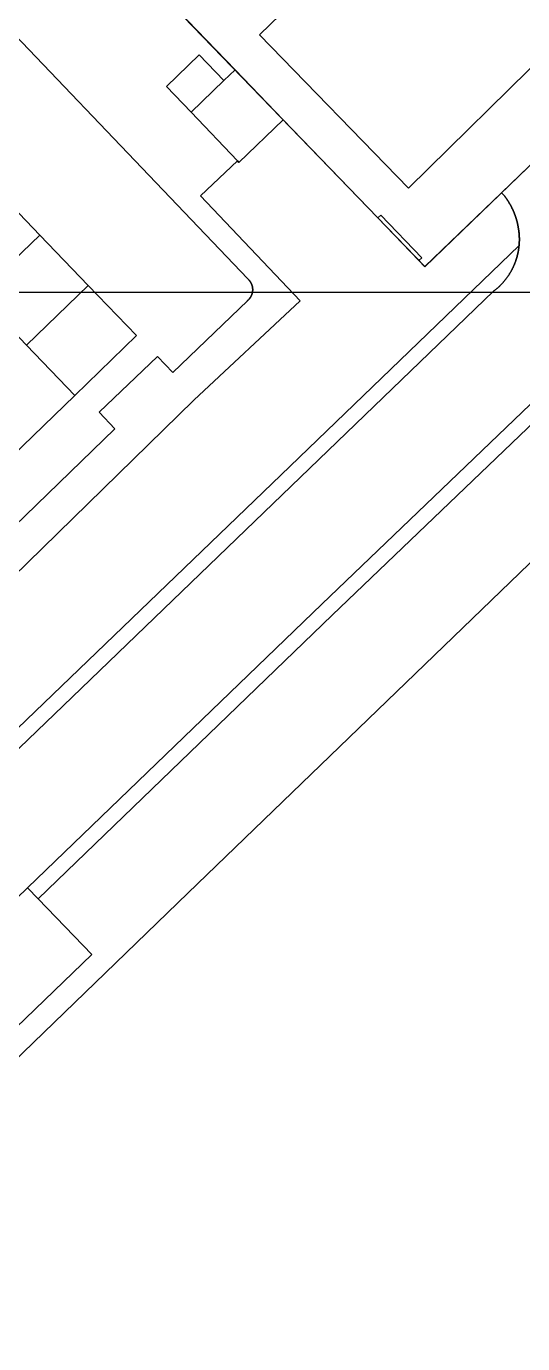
# Model space of a CAD drawing. Header units: metres. Extents: x -127 to 442, y -186 to 462.
# Drawn here: x 29.6 to 61.9, y -68.5 to 17.3 of the extents above; entities that cross this region are included whole.
import ezdxf

# ---------------------------------------------------------------- set-up
doc = ezdxf.new("R2010")
doc.units = ezdxf.units.M

msp = doc.modelspace()

# ---------------------------------------------------------------- linework, layer by layer
at = {"color": 7}
msp.add_lwpolyline([(0, 0), (249, 0), (249, 249), (0, 249)], close=True, dxfattribs=at)
at = {"layer": 'building_2', "color": 1}
for points in [[(63.633, 15.781), (89.672, 41.344), (88.094, 42.969), (86.844, 45.594), (85.305, 45.812), (84.32, 46.812), (83.984, 47.938), (83.438, 47.719), (80.109, 51.094), (54.297, 26.031), (44.758, 16.781), (54.477, 6.781), (63.633, 15.781)], [(55.539, 1.656), (67.148, 12.844), (67.195, 13.344), (63.633, 15.781), (54.477, 6.781), (44.758, 16.781), (54.297, 26.031), (45.734, 35.062), (34.109, 23.875), (52.484, 4.844), (52.672, 5.031), (55.352, 2.25), (55.156, 2.062), (55.539, 1.656)], [(55.156, 2.062), (55.352, 2.25), (52.672, 5.031), (52.484, 4.844), (55.156, 2.062)]]:
    msp.add_lwpolyline(points, close=True, dxfattribs=at)
at = {"layer": 'road_0', "color": 8}
for points in [[(22.378, 23.531), (44.008, 0.866), (44.008, 0.866), (44.02, 0.855), (44.032, 0.844), (44.044, 0.833), (44.056, 0.821), (44.067, 0.81), (44.078, 0.798), (44.089, 0.786), (44.1, 0.773), (44.11, 0.761), (44.121, 0.748), (44.131, 0.735), (44.141, 0.722), (44.15, 0.709), (44.16, 0.696), (44.169, 0.682), (44.178, 0.669), (44.186, 0.655), (44.195, 0.641), (44.203, 0.627), (44.211, 0.613), (44.219, 0.598), (44.226, 0.584), (44.233, 0.569), (44.24, 0.554), (44.247, 0.539), (44.253, 0.524), (44.259, 0.509), (44.265, 0.494), (44.271, 0.479), (44.276, 0.463), (44.281, 0.448), (44.286, 0.432), (44.291, 0.416), (44.295, 0.401), (44.299, 0.385), (44.302, 0.369), (44.306, 0.353), (44.309, 0.337), (44.312, 0.321), (44.314, 0.305), (44.316, 0.289), (44.318, 0.272), (44.32, 0.256), (44.321, 0.24), (44.323, 0.224), (44.323, 0.207), (44.324, 0.191), (44.324, 0.175), (44.324, 0.158), (44.324, 0.142), (44.323, 0.126), (44.322, 0.109), (44.321, 0.093), (44.32, 0.077), (44.318, 0.061), (44.316, 0.045), (44.313, 0.028), (44.311, 0.012), (44.308, -0.004), (44.305, -0.02), (44.301, -0.036), (44.297, -0.052), (44.293, -0.067), (44.289, -0.083), (44.285, -0.099), (44.28, -0.114), (44.275, -0.13), (44.269, -0.145), (44.263, -0.161), (44.258, -0.176), (44.251, -0.191), (44.245, -0.206), (44.238, -0.221), (44.231, -0.235), (44.224, -0.25), (44.216, -0.265), (44.209, -0.279), (44.201, -0.293), (44.192, -0.307), (44.184, -0.321), (44.175, -0.335), (44.166, -0.348), (44.157, -0.362), (44.147, -0.375), (44.138, -0.388), (44.128, -0.401), (44.117, -0.414), (44.107, -0.427), (44.096, -0.439), (44.086, -0.451), (44.075, -0.463), (44.063, -0.475), (44.052, -0.487), (44.04, -0.498), (44.028, -0.509), (44.016, -0.52), (44.004, -0.531), (43.992, -0.542), (43.979, -0.552), (43.979, -0.552), (39.116, -5.232), (38.109, -4.189), (34.32, -7.81), (35.33, -8.9), (28.78, -15.27)], [(18.8, -28.2), (40.49, -7.03), (47.426, -0.563), (40.932, 6.287), (43.327, 8.557), (43.327, 8.557), (40.313, 11.736), (38.709, 13.4), (40.84, 15.459), (42.449, 13.794), (43.172, 14.491), (35.679, 22.257)]]:
    msp.add_lwpolyline(points, dxfattribs=at)
at = {"layer": 'terrain_0', "color": 8}
for points in [[(42.449, 13.794), (40.84, 15.459), (38.709, 13.4), (40.313, 11.736), (42.449, 13.794)], [(43.172, 14.491), (42.449, 13.794), (40.313, 11.736), (43.327, 8.557), (43.43, 8.448), (46.316, 11.232), (43.172, 14.491)], [(30.445, 3.729), (27.273, 7.019), (23.24, 3.135), (26.41, -0.157), (30.445, 3.729)], [(33.609, 0.447), (30.445, 3.729), (26.41, -0.157), (29.573, -3.441), (33.609, 0.447)], [(33.609, 0.447), (29.573, -3.441), (32.729, -6.731), (36.75, -2.81), (33.609, 0.447)]]:
    msp.add_lwpolyline(points, close=True, dxfattribs=at)
at = {"layer": 'terrain_5', "color": 3}
msp.add_lwpolyline([(124.472, 51.825), (123.771, 52.537), (86.572, 16.24), (74.92, 4.87), (68.66, -1.32), (48.82, -20.32), (29.651, -38.803), (30.345, -39.522), (49.513, -21.041), (69.357, -2.037), (75.621, 4.157), (124.472, 51.825)], close=True, dxfattribs=at)
for points in [[(28.78, -15.27), (35.33, -8.9), (34.32, -7.81), (38.109, -4.189), (39.116, -5.232), (43.979, -0.552), (43.979, -0.552), (43.992, -0.542), (44.004, -0.531), (44.016, -0.52), (44.028, -0.509), (44.04, -0.498), (44.052, -0.487), (44.063, -0.475), (44.075, -0.463), (44.086, -0.451), (44.096, -0.439), (44.107, -0.427), (44.117, -0.414), (44.128, -0.401), (44.138, -0.388), (44.147, -0.375), (44.157, -0.362), (44.166, -0.348), (44.175, -0.335), (44.184, -0.321), (44.192, -0.307), (44.201, -0.293), (44.209, -0.279), (44.216, -0.265), (44.224, -0.25), (44.231, -0.235), (44.238, -0.221), (44.245, -0.206), (44.251, -0.191), (44.258, -0.176), (44.263, -0.161), (44.269, -0.145), (44.275, -0.13), (44.28, -0.114), (44.285, -0.099), (44.289, -0.083), (44.293, -0.067), (44.297, -0.052), (44.301, -0.036), (44.305, -0.02), (44.308, -0.004), (44.311, 0.012), (44.313, 0.028), (44.316, 0.045), (44.318, 0.061), (44.32, 0.077), (44.321, 0.093), (44.322, 0.109), (44.323, 0.126), (44.324, 0.142), (44.324, 0.158), (44.324, 0.175), (44.324, 0.191), (44.323, 0.207), (44.323, 0.224), (44.321, 0.24), (44.32, 0.256), (44.318, 0.272), (44.316, 0.289), (44.314, 0.305), (44.312, 0.321), (44.309, 0.337), (44.306, 0.353), (44.302, 0.369), (44.299, 0.385), (44.295, 0.401), (44.291, 0.416), (44.286, 0.432), (44.281, 0.448), (44.276, 0.463), (44.271, 0.479), (44.265, 0.494), (44.259, 0.509), (44.253, 0.524), (44.247, 0.539), (44.24, 0.554), (44.233, 0.569), (44.226, 0.584), (44.219, 0.598), (44.211, 0.613), (44.203, 0.627), (44.195, 0.641), (44.186, 0.655), (44.178, 0.669), (44.169, 0.682), (44.16, 0.696), (44.15, 0.709), (44.141, 0.722), (44.131, 0.735), (44.121, 0.748), (44.11, 0.761), (44.1, 0.773), (44.089, 0.786), (44.078, 0.798), (44.067, 0.81), (44.056, 0.821), (44.044, 0.833), (44.032, 0.844), (44.02, 0.855), (44.008, 0.866), (44.008, 0.866), (22.378, 23.531)], [(21.547, -35.579), (46.147, -11.91), (61.684, 3.051), (61.684, 3.051), (61.685, 3.062), (61.686, 3.074), (61.687, 3.085), (61.688, 3.096), (61.689, 3.108), (61.69, 3.119), (61.691, 3.13), (61.692, 3.142), (61.692, 3.153), (61.693, 3.164), (61.694, 3.176), (61.695, 3.187), (61.695, 3.198), (61.696, 3.21), (61.696, 3.221), (61.697, 3.233), (61.698, 3.244), (61.698, 3.255), (61.699, 3.267), (61.699, 3.278), (61.7, 3.289), (61.7, 3.301), (61.7, 3.312), (61.701, 3.323), (61.701, 3.335), (61.701, 3.346), (61.701, 3.358), (61.702, 3.369), (61.702, 3.38), (61.702, 3.392), (61.702, 3.403), (61.702, 3.414), (61.702, 3.426), (61.702, 3.437), (61.702, 3.449), (61.702, 3.46), (61.702, 3.471), (61.702, 3.483), (61.702, 3.494), (61.702, 3.505), (61.702, 3.517), (61.702, 3.528), (61.701, 3.54), (61.701, 3.551), (61.701, 3.562), (61.7, 3.574), (61.7, 3.585), (61.7, 3.596), (61.699, 3.608), (61.699, 3.619), (61.698, 3.631), (61.698, 3.642), (61.697, 3.653), (61.697, 3.665), (61.696, 3.676), (61.695, 3.687), (61.695, 3.699), (61.694, 3.71), (61.693, 3.721), (61.693, 3.733), (61.692, 3.744), (61.691, 3.755), (61.69, 3.767), (61.689, 3.778), (61.688, 3.789), (61.687, 3.801), (61.686, 3.812), (61.685, 3.823), (61.684, 3.835), (61.683, 3.846), (61.682, 3.857), (61.681, 3.869), (61.68, 3.88), (61.679, 3.891), (61.677, 3.903), (61.676, 3.914), (61.675, 3.925), (61.674, 3.937), (61.672, 3.948), (61.671, 3.959), (61.669, 3.971), (61.668, 3.982), (61.667, 3.993), (61.665, 4.004), (61.664, 4.016), (61.662, 4.027), (61.66, 4.038), (61.659, 4.049), (61.657, 4.061), (61.655, 4.072), (61.654, 4.083), (61.652, 4.094), (61.65, 4.106), (61.648, 4.117), (61.647, 4.128), (61.645, 4.139), (61.643, 4.151), (61.641, 4.162), (61.639, 4.173), (61.639, 4.173), (61.635, 4.196), (61.631, 4.218), (61.628, 4.241), (61.624, 4.264), (61.619, 4.287), (61.615, 4.309), (61.611, 4.332), (61.606, 4.354), (61.602, 4.377), (61.597, 4.4), (61.592, 4.422), (61.587, 4.445), (61.582, 4.467), (61.577, 4.49), (61.572, 4.512), (61.566, 4.534), (61.561, 4.557), (61.555, 4.579), (61.549, 4.602), (61.544, 4.624), (61.538, 4.646), (61.532, 4.668), (61.526, 4.691), (61.519, 4.713), (61.513, 4.735), (61.506, 4.757), (61.5, 4.779), (61.493, 4.801), (61.486, 4.823), (61.479, 4.845), (61.472, 4.867), (61.465, 4.889), (61.458, 4.911), (61.451, 4.933), (61.443, 4.955), (61.435, 4.976), (61.428, 4.998), (61.42, 5.02), (61.412, 5.041), (61.404, 5.063), (61.396, 5.085), (61.388, 5.106), (61.379, 5.128), (61.371, 5.149), (61.362, 5.171), (61.354, 5.192), (61.345, 5.213), (61.336, 5.235), (61.327, 5.256), (61.318, 5.277), (61.309, 5.298), (61.3, 5.319), (61.29, 5.34), (61.281, 5.361), (61.271, 5.382), (61.262, 5.403), (61.252, 5.424), (61.242, 5.445), (61.232, 5.466), (61.222, 5.486), (61.211, 5.507), (61.201, 5.528), (61.191, 5.548), (61.18, 5.569), (61.17, 5.589), (61.159, 5.61), (61.148, 5.63), (61.137, 5.65), (61.126, 5.67), (61.115, 5.691), (61.104, 5.711), (61.092, 5.731), (61.081, 5.751), (61.069, 5.771), (61.058, 5.791), (61.046, 5.811), (61.034, 5.83), (61.022, 5.85), (61.01, 5.87), (60.998, 5.889), (60.986, 5.909), (60.974, 5.928), (60.961, 5.948), (60.949, 5.967), (60.936, 5.987), (60.924, 6.006), (60.911, 6.025), (60.898, 6.044), (60.885, 6.063), (60.872, 6.082), (60.859, 6.101), (60.845, 6.12), (60.832, 6.139), (60.819, 6.157), (60.805, 6.176), (60.791, 6.195), (60.778, 6.213), (60.764, 6.232), (60.75, 6.25), (60.75, 6.25), (60.531, 6.477), (55.539, 1.67), (46.316, 11.232), (43.43, 8.448), (43.327, 8.557), (40.932, 6.287), (47.426, -0.563), (40.49, -7.03), (18.8, -28.2)], [(27.273, 7.019), (30.445, 3.729), (33.609, 0.447), (36.75, -2.81), (32.729, -6.731), (27.259, -12.011)], [(2.974, -54.819), (31.964, -26.944), (46.84, -12.63), (60.02, 0.06), (60.02, 0.06), (60.048, 0.082), (60.076, 0.103), (60.104, 0.126), (60.132, 0.148), (60.16, 0.17), (60.187, 0.193), (60.214, 0.216), (60.241, 0.239), (60.268, 0.263), (60.294, 0.286), (60.321, 0.31), (60.347, 0.335), (60.373, 0.359), (60.399, 0.383), (60.424, 0.408), (60.449, 0.433), (60.475, 0.458), (60.5, 0.484), (60.524, 0.509), (60.549, 0.535), (60.573, 0.561), (60.597, 0.587), (60.621, 0.614), (60.645, 0.64), (60.668, 0.667), (60.691, 0.694), (60.714, 0.721), (60.737, 0.749), (60.759, 0.776), (60.781, 0.804), (60.803, 0.832), (60.825, 0.86), (60.847, 0.889), (60.868, 0.917), (60.889, 0.946), (60.91, 0.975), (60.931, 1.004), (60.951, 1.033), (60.971, 1.062), (60.991, 1.092), (61.01, 1.122), (61.03, 1.151), (61.049, 1.181), (61.068, 1.212), (61.086, 1.242), (61.105, 1.272), (61.123, 1.303), (61.14, 1.334), (61.158, 1.365), (61.175, 1.396), (61.192, 1.427), (61.209, 1.459), (61.226, 1.49), (61.242, 1.522), (61.258, 1.554), (61.274, 1.585), (61.289, 1.618), (61.304, 1.65), (61.319, 1.682), (61.334, 1.714), (61.348, 1.747), (61.362, 1.78), (61.376, 1.813), (61.39, 1.845), (61.403, 1.878), (61.416, 1.912), (61.429, 1.945), (61.441, 1.978), (61.453, 2.012), (61.465, 2.045), (61.477, 2.079), (61.488, 2.113), (61.499, 2.146), (61.51, 2.18), (61.52, 2.214), (61.53, 2.248), (61.54, 2.283), (61.55, 2.317), (61.559, 2.351), (61.568, 2.386), (61.577, 2.42), (61.585, 2.455), (61.593, 2.489), (61.601, 2.524), (61.609, 2.559), (61.616, 2.594), (61.623, 2.629), (61.63, 2.663), (61.636, 2.698), (61.642, 2.734), (61.648, 2.769), (61.654, 2.804), (61.659, 2.839), (61.664, 2.874), (61.668, 2.91), (61.673, 2.945), (61.677, 2.98), (61.681, 3.016), (61.684, 3.051), (61.684, 3.051), (46.147, -11.91), (21.547, -35.579)], [(69.357, -2.037), (49.513, -21.041), (30.345, -39.522), (33.836, -43.143), (11.607, -64.569)], [(21.28, -57.33), (40.104, -39.159), (74.693, -5.768)]]:
    msp.add_lwpolyline(points, dxfattribs=at)
at = {"layer": 'water', "color": 5}
for points in [[(99.96, 44.456), (60.531, 6.477), (60.75, 6.25), (60.75, 6.25), (60.764, 6.232), (60.778, 6.213), (60.791, 6.195), (60.805, 6.176), (60.819, 6.157), (60.832, 6.139), (60.845, 6.12), (60.859, 6.101), (60.872, 6.082), (60.885, 6.063), (60.898, 6.044), (60.911, 6.025), (60.924, 6.006), (60.936, 5.987), (60.949, 5.967), (60.961, 5.948), (60.974, 5.928), (60.986, 5.909), (60.998, 5.889), (61.01, 5.87), (61.022, 5.85), (61.034, 5.83), (61.046, 5.811), (61.058, 5.791), (61.069, 5.771), (61.081, 5.751), (61.092, 5.731), (61.104, 5.711), (61.115, 5.691), (61.126, 5.67), (61.137, 5.65), (61.148, 5.63), (61.159, 5.61), (61.17, 5.589), (61.18, 5.569), (61.191, 5.548), (61.201, 5.528), (61.211, 5.507), (61.222, 5.486), (61.232, 5.466), (61.242, 5.445), (61.252, 5.424), (61.262, 5.403), (61.271, 5.382), (61.281, 5.361), (61.29, 5.34), (61.3, 5.319), (61.309, 5.298), (61.318, 5.277), (61.327, 5.256), (61.336, 5.235), (61.345, 5.213), (61.354, 5.192), (61.362, 5.171), (61.371, 5.149), (61.379, 5.128), (61.388, 5.106), (61.396, 5.085), (61.404, 5.063), (61.412, 5.041), (61.42, 5.02), (61.428, 4.998), (61.435, 4.976), (61.443, 4.955), (61.451, 4.933), (61.458, 4.911), (61.465, 4.889), (61.472, 4.867), (61.479, 4.845), (61.486, 4.823), (61.493, 4.801), (61.5, 4.779), (61.506, 4.757), (61.513, 4.735), (61.519, 4.713), (61.526, 4.691), (61.532, 4.668), (61.538, 4.646), (61.544, 4.624), (61.549, 4.602), (61.555, 4.579), (61.561, 4.557), (61.566, 4.534), (61.572, 4.512), (61.577, 4.49), (61.582, 4.467), (61.587, 4.445), (61.592, 4.422), (61.597, 4.4), (61.602, 4.377), (61.606, 4.354), (61.611, 4.332), (61.615, 4.309), (61.619, 4.287), (61.624, 4.264), (61.628, 4.241), (61.631, 4.218), (61.635, 4.196), (61.639, 4.173), (61.639, 4.173), (61.641, 4.162), (61.643, 4.151), (61.645, 4.139), (61.647, 4.128), (61.648, 4.117), (61.65, 4.106), (61.652, 4.094), (61.654, 4.083), (61.655, 4.072), (61.657, 4.061), (61.659, 4.049), (61.66, 4.038), (61.662, 4.027), (61.664, 4.016), (61.665, 4.004), (61.667, 3.993), (61.668, 3.982), (61.669, 3.971), (61.671, 3.959), (61.672, 3.948), (61.674, 3.937), (61.675, 3.925), (61.676, 3.914), (61.677, 3.903), (61.679, 3.891), (61.68, 3.88), (61.681, 3.869), (61.682, 3.857), (61.683, 3.846), (61.684, 3.835), (61.685, 3.823), (61.686, 3.812), (61.687, 3.801), (61.688, 3.789), (61.689, 3.778), (61.69, 3.767), (61.691, 3.755), (61.692, 3.744), (61.693, 3.733), (61.693, 3.721), (61.694, 3.71), (61.695, 3.699), (61.695, 3.687), (61.696, 3.676), (61.697, 3.665), (61.697, 3.653), (61.698, 3.642), (61.698, 3.631), (61.699, 3.619), (61.699, 3.608), (61.7, 3.596), (61.7, 3.585), (61.7, 3.574), (61.701, 3.562), (61.701, 3.551), (61.701, 3.54), (61.702, 3.528), (61.702, 3.517), (61.702, 3.505), (61.702, 3.494), (61.702, 3.483), (61.702, 3.471), (61.702, 3.46), (61.702, 3.449), (61.702, 3.437), (61.702, 3.426), (61.702, 3.414), (61.702, 3.403), (61.702, 3.392), (61.702, 3.38), (61.702, 3.369), (61.701, 3.358), (61.701, 3.346), (61.701, 3.335), (61.701, 3.323), (61.7, 3.312), (61.7, 3.301), (61.7, 3.289), (61.699, 3.278), (61.699, 3.267), (61.698, 3.255), (61.698, 3.244), (61.697, 3.233), (61.696, 3.221), (61.696, 3.21), (61.695, 3.198), (61.695, 3.187), (61.694, 3.176), (61.693, 3.164), (61.692, 3.153), (61.692, 3.142), (61.691, 3.13), (61.69, 3.119), (61.689, 3.108), (61.688, 3.096), (61.687, 3.085), (61.686, 3.074), (61.685, 3.062), (61.684, 3.051), (61.684, 3.051), (61.681, 3.016), (61.677, 2.98), (61.673, 2.945), (61.668, 2.91), (61.664, 2.874), (61.659, 2.839), (61.654, 2.804), (61.648, 2.769), (61.642, 2.734), (61.636, 2.698), (61.63, 2.663), (61.623, 2.629), (61.616, 2.594), (61.609, 2.559), (61.601, 2.524), (61.593, 2.489), (61.585, 2.455), (61.577, 2.42), (61.568, 2.386), (61.559, 2.351), (61.55, 2.317), (61.54, 2.283), (61.53, 2.248), (61.52, 2.214), (61.51, 2.18), (61.499, 2.146), (61.488, 2.113), (61.477, 2.079), (61.465, 2.045), (61.453, 2.012), (61.441, 1.978), (61.429, 1.945), (61.416, 1.912), (61.403, 1.878), (61.39, 1.845), (61.376, 1.813), (61.362, 1.78), (61.348, 1.747), (61.334, 1.714), (61.319, 1.682), (61.304, 1.65), (61.289, 1.618), (61.274, 1.585), (61.258, 1.554), (61.242, 1.522), (61.226, 1.49), (61.209, 1.459), (61.192, 1.427), (61.175, 1.396), (61.158, 1.365), (61.14, 1.334), (61.123, 1.303), (61.105, 1.272), (61.086, 1.242), (61.068, 1.212), (61.049, 1.181), (61.03, 1.151), (61.01, 1.122), (60.991, 1.092), (60.971, 1.062), (60.951, 1.033), (60.931, 1.004), (60.91, 0.975), (60.889, 0.946), (60.868, 0.917), (60.847, 0.889), (60.825, 0.86), (60.803, 0.832), (60.781, 0.804), (60.759, 0.776), (60.737, 0.749), (60.714, 0.721), (60.691, 0.694), (60.668, 0.667), (60.645, 0.64), (60.621, 0.614), (60.597, 0.587), (60.573, 0.561), (60.549, 0.535), (60.524, 0.509), (60.5, 0.484), (60.475, 0.458), (60.449, 0.433), (60.424, 0.408), (60.399, 0.383), (60.373, 0.359), (60.347, 0.335), (60.321, 0.31), (60.294, 0.286), (60.268, 0.263), (60.241, 0.239), (60.214, 0.216), (60.187, 0.193), (60.16, 0.17), (60.132, 0.148), (60.104, 0.126), (60.076, 0.103), (60.048, 0.082), (60.02, 0.06), (60.02, 0.06), (46.84, -12.63), (31.964, -26.944), (2.974, -54.819)], [(-2.143, -69.118), (-3.001, -68.225), (-2.584, -67.824), (-0.486, -65.809), (4.311, -61.2), (6.386, -59.206), (6.804, -58.805), (7.848, -59.892), (15.65, -52.44), (24.8, -43.48), (29.651, -38.803), (29.651, -38.803), (48.82, -20.32), (68.66, -1.32)]]:
    msp.add_lwpolyline(points, dxfattribs=at)

doc.saveas('drawing.dxf')
